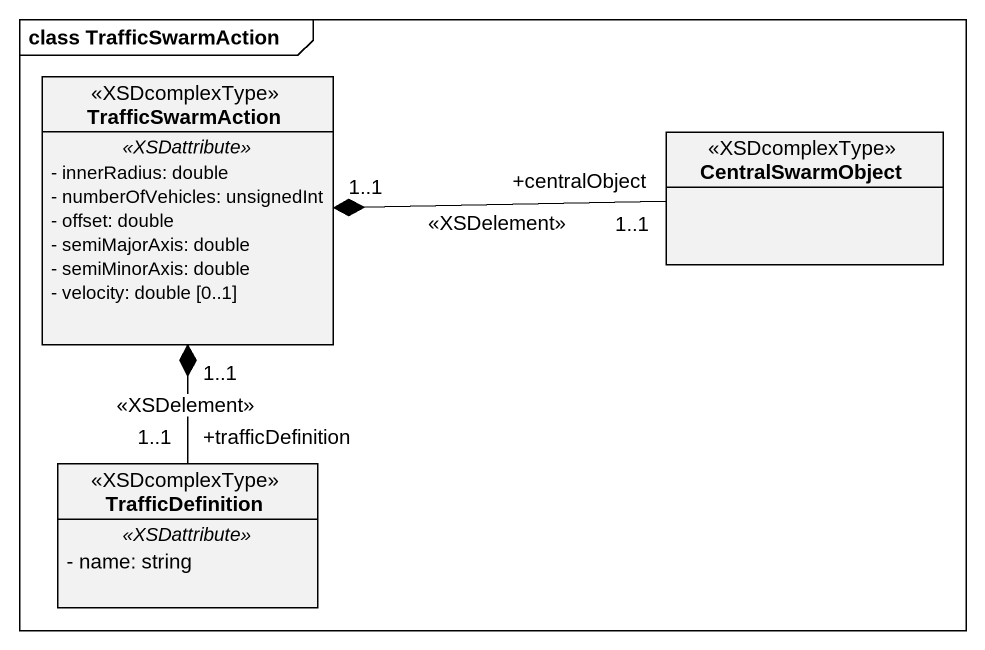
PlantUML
@startuml
mainframe class TrafficSwarmAction
hide circle
hide empty members
skinparam classAttributeIconSize 0
class TrafficSwarmAction <<XSDcomplexType>> {
  .. <<XSDattribute>> ..
  - innerRadius: double
  - numberOfVehicles: unsignedInt
  - offset: double
  - semiMajorAxis: double
  - semiMinorAxis: double
  - velocity: double [0..1]
}
class CentralSwarmObject <<XSDcomplexType>>
class TrafficDefinition <<XSDcomplexType>> {
  .. <<XSDattribute>> ..
  - name: string
}
TrafficSwarmAction "1..1" *-right- "+centralObject\n1..1" CentralSwarmObject : <<XSDelement>>
TrafficSwarmAction "1..1" *-- "+trafficDefinition\n1..1" TrafficDefinition : <<XSDelement>>
@enduml
